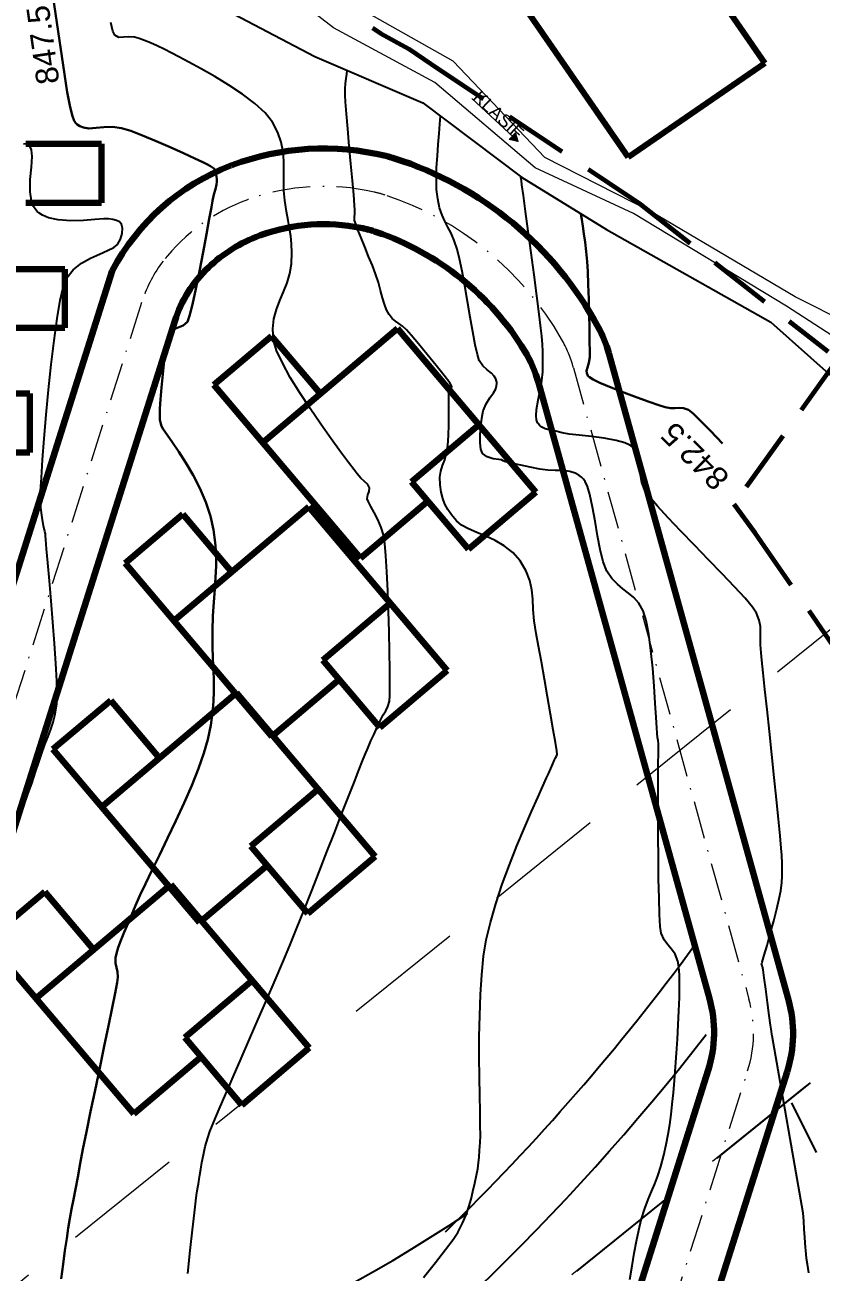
# Model space of a CAD drawing. Header units: metres. Extents: x -84 to 383, y -1857 to -1252.
# Drawn here: x 139.6 to 202.7, y -1555.4 to -1456.6 of the extents above; entities that cross this region are included whole.
import ezdxf

# ---------------------------------------------------------------- set-up
doc = ezdxf.new("R2010")
doc.units = ezdxf.units.M
doc.header["$MEASUREMENT"] = 0
for name, pattern in [('13', [5, 3, -1, 0, -1]), ('DASHED', [0.75, 0.5, -0.25]), ('HIDDEN2', [4.7625, 3.175, -1.5875])]:
    doc.linetypes.add(name, pattern=pattern)
for name, color, linetype in [('2', 5, 'Continuous'), ('aleiki', 3, 'Continuous'), ('CONT-MNR', 34, 'Continuous'), ('ObhvatNEW', 1, 'Continuous'), ('OGR', 41, 'Continuous')]:
    doc.layers.add(name, color=color, linetype=linetype)
for name, color, linetype, lineweight in [('new shit', 6, 'Continuous', 100), ('OS', 1, '13', 20), ('REGO', 1, 'Continuous', 25), ('znaci_voda', 3, 'Continuous', 9)]:
    doc.layers.add(name, color=color, linetype=linetype, lineweight=lineweight)
doc.styles.get("Standard").update_dxf_attribs({"font": 'arial.ttf'})

msp = doc.modelspace()

# ---------------------------------------------------------------- linework, layer by layer
at = {"layer": '2', "linetype": 'HIDDEN2', "lineweight": 20, "ltscale": 3}
for p, q in [((228.931, -1483.991), (51.866, -1626.622)), ((246.031, -1504.87), (68.966, -1647.501))]:
    msp.add_line(p, q, dxfattribs=at)
at = {"layer": '2', "linetype": 'HIDDEN2', "ltscale": 3}
msp.add_line((246.378, -1504.585), (69.313, -1647.217), dxfattribs=at)
at = {"layer": 'aleiki'}
for centre, radius, start, end in [((45.356, -1421.392), 182.776, 314.27358, 323.72386), ((45.356, -1421.392), 187.776, 288.83436, 322.15048), ((105.285, -1447.095), 124.785, 278.07717, 303.80915)]:
    msp.add_arc(centre, radius, start, end, dxfattribs=at)
at = {"layer": 'CONT-MNR', "lineweight": 30}
for p, q in [((141.767, -1453.69), (142.966, -1461.89)), ((142.966, -1461.89), (143.202, -1463.074)), ((143.202, -1463.074), (143.39, -1463.783)), ((143.39, -1463.783), (143.532, -1464.153)), ((143.532, -1464.153), (143.626, -1464.315)), ((143.626, -1464.315), (143.674, -1464.368)), ((143.674, -1464.368), (143.77, -1464.449)), ((143.77, -1464.449), (143.965, -1464.58)), ((143.965, -1464.58), (144.267, -1464.704)), ((144.267, -1464.704), (144.691, -1464.764)), ((144.691, -1464.764), (145.26, -1464.73)), ((145.26, -1464.73), (145.878, -1464.658)), ((145.878, -1464.658), (146.553, -1464.631)), ((146.553, -1464.631), (147.291, -1464.735)), ((147.291, -1464.735), (148.013, -1464.966)), ((148.013, -1464.966), (148.956, -1465.328)), ((148.956, -1465.328), (150.028, -1465.774)), ((150.028, -1465.774), (151.135, -1466.258)), ((151.135, -1466.258), (152.184, -1466.73)), ((152.184, -1466.73), (153.083, -1467.145)), ((153.083, -1467.145), (153.737, -1467.454)), ((153.737, -1467.454), (154.054, -1467.611)), ((154.054, -1467.611), (154.34, -1467.765)), ((154.34, -1467.765), (154.566, -1467.907)), ((154.566, -1467.907), (154.72, -1468.068)), ((154.72, -1468.068), (154.786, -1468.242)), ((154.786, -1468.242), (154.794, -1468.41)), ((154.794, -1468.41), (154.801, -1468.586)), ((154.805, -1469.222), (154.719, -1469.574)), ((154.801, -1468.586), (154.835, -1468.795)), ((154.844, -1469.003), (154.805, -1469.222)), ((154.835, -1468.795), (154.844, -1469.003)), ((154.609, -1470.019), (154.493, -1470.512)), ((154.719, -1469.574), (154.609, -1470.019)), ((154.4, -1470.998), (154.23, -1471.924)), ((154.493, -1470.512), (154.4, -1470.998)), ((154.23, -1471.924), (154.003, -1473.163)), ((183.753, -1471.996), (183.687, -1471.541)), ((183.835, -1472.522), (183.753, -1471.996)), ((154.003, -1473.163), (153.739, -1474.589)), ((183.926, -1473.118), (183.835, -1472.522)), ((184.019, -1473.784), (183.926, -1473.118)), ((184.107, -1474.522), (184.019, -1473.784)), ((153.739, -1474.589), (153.455, -1476.075)), ((184.182, -1475.33), (184.107, -1474.522)), ((184.23, -1476.114), (184.182, -1475.33)), ((153.455, -1476.075), (153.172, -1477.495)), ((184.273, -1477.133), (184.23, -1476.114)), ((184.311, -1478.293), (184.273, -1477.133)), ((153.172, -1477.495), (152.907, -1478.722)), ((184.343, -1479.5), (184.311, -1478.293)), ((152.907, -1478.722), (152.681, -1479.629)), ((152.513, -1480.091), (152.169, -1480.404)), ((152.681, -1479.629), (152.513, -1480.091)), ((184.367, -1480.658), (184.343, -1479.5)), ((151.06, -1481.04), (150.922, -1481.463)), ((151.386, -1480.724), (151.06, -1481.04)), ((151.774, -1480.563), (151.386, -1480.724)), ((152.169, -1480.404), (151.774, -1480.563)), ((184.383, -1481.674), (184.367, -1480.658)), ((150.786, -1482.212), (150.659, -1483.177)), ((150.922, -1481.463), (150.786, -1482.212)), ((184.389, -1482.451), (184.383, -1481.674)), ((150.659, -1483.177), (150.543, -1484.247)), ((184.313, -1483.342), (184.385, -1482.896)), ((184.385, -1482.896), (184.389, -1482.451)), ((150.543, -1484.247), (150.446, -1485.31)), ((184.143, -1483.981), (184.199, -1483.713)), ((184.155, -1484.177), (184.143, -1483.981)), ((184.2, -1484.309), (184.155, -1484.177)), ((184.199, -1483.713), (184.313, -1483.342)), ((184.236, -1484.376), (184.2, -1484.309)), ((184.265, -1484.413), (184.236, -1484.376)), ((184.374, -1484.5), (184.265, -1484.413)), ((184.65, -1484.663), (184.374, -1484.5)), ((185.195, -1484.928), (184.65, -1484.663)), ((186.081, -1485.31), (185.195, -1484.928)), ((150.37, -1486.255), (150.322, -1486.972)), ((150.446, -1485.31), (150.37, -1486.255)), ((187.098, -1485.715), (186.081, -1485.31)), ((188.14, -1486.109), (187.098, -1485.715)), ((189.101, -1486.456), (188.14, -1486.109)), ((150.322, -1486.972), (150.306, -1487.349)), ((189.875, -1486.721), (189.101, -1486.456)), ((190.357, -1486.869), (189.875, -1486.721)), ((190.79, -1486.938), (190.357, -1486.869)), ((191.155, -1486.937), (190.79, -1486.938)), ((191.49, -1486.923), (191.155, -1486.937)), ((191.833, -1486.955), (191.49, -1486.923)), ((192.222, -1487.09), (191.833, -1486.955)), ((192.575, -1487.365), (192.222, -1487.09)), ((150.306, -1487.349), (150.311, -1487.64)), ((150.311, -1487.64), (150.327, -1487.87)), ((150.327, -1487.87), (150.369, -1488.094)), ((150.369, -1488.094), (150.45, -1488.371)), ((193.173, -1487.942), (192.575, -1487.365)), ((193.968, -1488.756), (193.173, -1487.942)), ((150.45, -1488.371), (150.59, -1488.617)), ((150.59, -1488.617), (150.893, -1489.054)), ((150.893, -1489.054), (151.319, -1489.66)), ((194.91, -1489.742), (193.968, -1488.756)), ((151.319, -1489.66), (151.83, -1490.411)), ((151.83, -1490.411), (152.388, -1491.283)), ((152.388, -1491.283), (152.954, -1492.253)), ((152.954, -1492.253), (153.492, -1493.298)), ((153.492, -1493.298), (153.961, -1494.394)), ((153.961, -1494.394), (154.324, -1495.519)), ((154.324, -1495.519), (154.567, -1496.598)), ((154.567, -1496.598), (154.711, -1497.594)), ((154.711, -1497.594), (154.775, -1498.536)), ((154.775, -1498.536), (154.777, -1499.451)), ((154.777, -1499.451), (154.735, -1500.367)), ((154.735, -1500.367), (154.667, -1501.314)), ((154.667, -1501.314), (154.592, -1502.319)), ((154.592, -1502.319), (154.527, -1503.411)), ((154.527, -1503.411), (154.49, -1504.617)), ((154.49, -1504.617), (154.493, -1505.798)), ((154.493, -1505.798), (154.521, -1506.822)), ((154.521, -1506.822), (154.56, -1507.731)), ((154.56, -1507.731), (154.593, -1508.571)), ((154.593, -1508.571), (154.604, -1509.383)), ((154.604, -1509.383), (154.578, -1510.21)), ((154.578, -1510.21), (154.499, -1511.097)), ((154.499, -1511.097), (154.35, -1512.085)), ((154.35, -1512.085), (154.116, -1513.219)), ((154.116, -1513.219), (153.811, -1514.303)), ((153.811, -1514.303), (153.377, -1515.532)), ((153.377, -1515.532), (152.844, -1516.864)), ((152.844, -1516.864), (152.24, -1518.256)), ((152.24, -1518.256), (151.594, -1519.667)), ((151.594, -1519.667), (150.935, -1521.056)), ((150.935, -1521.056), (150.292, -1522.381)), ((150.292, -1522.381), (149.694, -1523.599)), ((149.694, -1523.599), (149.17, -1524.67)), ((149.17, -1524.67), (148.75, -1525.551)), ((148.75, -1525.551), (148.461, -1526.201)), ((148.461, -1526.201), (148.126, -1527.008)), ((147.802, -1527.78), (147.501, -1528.502)), ((148.126, -1527.008), (147.802, -1527.78)), ((147.501, -1528.502), (147.237, -1529.155)), ((147.022, -1529.724), (146.87, -1530.191)), ((147.237, -1529.155), (147.022, -1529.724)), ((146.87, -1530.191), (146.794, -1530.54)), ((146.794, -1530.54), (146.794, -1530.965)), ((146.794, -1530.965), (146.87, -1531.304)), ((146.87, -1531.304), (146.957, -1531.646)), ((146.957, -1531.646), (146.988, -1532.08)), ((146.928, -1532.497), (146.773, -1533.328)), ((146.988, -1532.08), (146.928, -1532.497)), ((146.773, -1533.328), (146.54, -1534.495)), ((146.54, -1534.495), (146.248, -1535.924)), ((146.248, -1535.924), (145.913, -1537.538)), ((145.913, -1537.538), (145.554, -1539.26)), ((145.554, -1539.26), (145.189, -1541.015)), ((145.189, -1541.015), (144.834, -1542.728)), ((144.834, -1542.728), (144.507, -1544.32)), ((144.507, -1544.32), (144.227, -1545.718)), ((144.227, -1545.718), (144.01, -1546.844)), ((144.01, -1546.844), (143.806, -1547.932)), ((143.806, -1547.932), (143.627, -1548.868)), ((143.627, -1548.868), (143.469, -1549.695)), ((143.326, -1550.457), (143.193, -1551.199)), ((143.469, -1549.695), (143.326, -1550.457)), ((143.193, -1551.199), (143.065, -1551.964)), ((143.065, -1551.964), (142.936, -1552.795)), ((142.936, -1552.795), (142.801, -1553.737)), ((142.801, -1553.737), (142.654, -1554.834)), ((142.654, -1554.834), (142.485, -1555.981))]:
    msp.add_line(p, q, dxfattribs=at)
at = {"layer": 'CONT-MNR'}
for p, q in [((146.598, -1457.052), (146.445, -1456.368)), ((146.74, -1457.383), (146.598, -1457.052)), ((147.062, -1457.546), (146.74, -1457.383)), ((147.428, -1457.543), (147.062, -1457.546)), ((147.845, -1457.5), (147.428, -1457.543)), ((148.32, -1457.544), (147.845, -1457.5)), ((148.687, -1457.65), (148.32, -1457.544)), ((149.11, -1457.795), (148.687, -1457.65)), ((149.585, -1457.982), (149.11, -1457.795)), ((150.106, -1458.21), (149.585, -1457.982)), ((150.671, -1458.483), (150.106, -1458.21)), ((151.275, -1458.801), (150.671, -1458.483)), ((151.831, -1459.097), (151.275, -1458.801)), ((152.627, -1459.517), (151.831, -1459.097)), ((153.593, -1460.042), (152.627, -1459.517)), ((154.665, -1460.652), (153.593, -1460.042)), ((165.086, -1460.799), (165.127, -1460.458)), ((165.127, -1460.458), (165.156, -1460.169)), ((155.775, -1461.326), (154.665, -1460.652)), ((156.856, -1462.046), (155.775, -1461.326)), ((165.014, -1461.641), (165.045, -1461.194)), ((165.045, -1461.194), (165.086, -1460.799)), ((157.841, -1462.791), (156.856, -1462.046)), ((165.002, -1462.139), (165.014, -1461.641)), ((165.029, -1462.67), (165.002, -1462.139)), ((158.663, -1463.542), (157.841, -1462.791)), ((165.101, -1463.598), (165.029, -1462.67)), ((159.256, -1464.279), (158.663, -1463.542)), ((159.678, -1465.078), (159.256, -1464.279)), ((165.204, -1464.804), (165.101, -1463.598)), ((172.457, -1465.181), (172.519, -1464.424)), ((172.519, -1464.424), (172.555, -1463.798)), ((159.944, -1465.854), (159.678, -1465.078)), ((165.326, -1466.171), (165.204, -1464.804)), ((172.382, -1466.032), (172.457, -1465.181)), ((139.705, -1465.983), (139.516, -1466.008)), ((139.79, -1466), (139.705, -1465.983)), ((139.877, -1466.04), (139.79, -1466)), ((140.014, -1466.164), (139.877, -1466.04)), ((140.139, -1466.452), (140.014, -1466.164)), ((140.188, -1466.993), (140.139, -1466.452)), ((160.088, -1466.615), (159.944, -1465.854)), ((165.455, -1467.578), (165.326, -1466.171)), ((172.311, -1466.94), (172.382, -1466.032)), ((140.136, -1467.848), (140.188, -1466.993)), ((160.146, -1467.369), (160.088, -1466.615)), ((160.153, -1468.126), (160.146, -1467.369)), ((172.256, -1467.864), (172.311, -1466.94)), ((140.051, -1468.811), (140.136, -1467.848)), ((160.146, -1468.893), (160.153, -1468.126)), ((165.578, -1468.908), (165.455, -1467.578)), ((172.232, -1468.769), (172.256, -1467.864)), ((140.034, -1469.783), (140.051, -1468.811)), ((160.158, -1469.679), (160.146, -1468.893)), ((165.682, -1470.04), (165.578, -1468.908)), ((172.254, -1469.614), (172.232, -1468.769)), ((178.925, -1468.64), (178.919, -1468.591)), ((178.932, -1468.695), (178.925, -1468.64)), ((178.95, -1468.784), (178.932, -1468.695)), ((178.974, -1468.907), (178.95, -1468.784)), ((179.019, -1469.234), (178.974, -1468.907)), ((179.136, -1470.095), (179.019, -1469.234)), ((140.138, -1470.499), (140.034, -1469.783)), ((160.226, -1470.492), (160.158, -1469.679)), ((165.755, -1470.855), (165.682, -1470.04)), ((172.337, -1470.363), (172.254, -1469.614)), ((172.494, -1471.065), (172.337, -1470.363)), ((179.309, -1471.366), (179.136, -1470.095)), ((140.317, -1470.967), (140.138, -1470.499)), ((140.497, -1471.234), (140.317, -1470.967)), ((140.608, -1471.352), (140.497, -1471.234)), ((140.732, -1471.459), (140.608, -1471.352)), ((160.352, -1471.35), (160.226, -1470.492)), ((160.478, -1472.067), (160.352, -1471.35)), ((165.784, -1471.236), (165.755, -1470.855)), ((165.768, -1471.537), (165.784, -1471.236)), ((172.689, -1471.636), (172.494, -1471.065)), ((179.518, -1472.921), (179.309, -1471.366)), ((141.012, -1471.643), (140.732, -1471.459)), ((141.501, -1471.85), (141.012, -1471.643)), ((142.248, -1472.017), (141.501, -1471.85)), ((143.262, -1472.089), (142.248, -1472.017)), ((144.271, -1472.061), (143.262, -1472.089)), ((145.174, -1471.988), (144.271, -1472.061)), ((145.872, -1471.925), (145.174, -1471.988)), ((146.262, -1471.926), (145.872, -1471.925)), ((146.599, -1471.998), (146.262, -1471.926)), ((146.889, -1472.063), (146.599, -1471.998)), ((147.123, -1472.169), (146.889, -1472.063)), ((147.292, -1472.364), (147.123, -1472.169)), ((147.369, -1472.681), (147.292, -1472.364)), ((160.593, -1472.697), (160.478, -1472.067)), ((165.739, -1471.776), (165.768, -1471.537)), ((165.757, -1472.069), (165.739, -1471.776)), ((165.841, -1472.343), (165.757, -1472.069)), ((166.021, -1472.82), (165.841, -1472.343)), ((172.913, -1472.128), (172.689, -1471.636)), ((173.155, -1472.593), (172.913, -1472.128)), ((147.196, -1473.536), (147.335, -1473.088)), ((147.335, -1473.088), (147.369, -1472.681)), ((160.687, -1473.298), (160.593, -1472.697)), ((160.751, -1473.927), (160.687, -1473.298)), ((166.271, -1473.444), (166.021, -1472.82)), ((173.405, -1473.083), (173.155, -1472.593)), ((173.653, -1473.65), (173.405, -1473.083)), ((179.748, -1474.637), (179.518, -1472.921)), ((146.174, -1474.453), (146.67, -1474.21)), ((146.67, -1474.21), (146.959, -1473.975)), ((146.959, -1473.975), (147.196, -1473.536)), ((160.772, -1474.639), (160.751, -1473.927)), ((166.563, -1474.161), (166.271, -1473.444)), ((166.868, -1474.914), (166.563, -1474.161)), ((173.889, -1474.346), (173.653, -1473.65)), ((174.074, -1475.099), (173.889, -1474.346)), ((144.113, -1475.462), (144.828, -1475.056)), ((144.828, -1475.056), (145.537, -1474.727)), ((145.537, -1474.727), (146.174, -1474.453)), ((160.742, -1475.492), (160.772, -1474.639)), ((167.159, -1475.649), (166.868, -1474.914)), ((174.275, -1476.093), (174.074, -1475.099)), ((179.98, -1476.388), (179.748, -1474.637)), ((142.935, -1476.605), (143.459, -1475.971)), ((143.459, -1475.971), (144.113, -1475.462)), ((160.405, -1477.013), (160.625, -1476.28)), ((160.625, -1476.28), (160.742, -1475.492)), ((167.408, -1476.309), (167.159, -1475.649)), ((167.635, -1476.99), (167.408, -1476.309)), ((174.486, -1477.249), (174.275, -1476.093)), ((180.198, -1478.049), (179.98, -1476.388)), ((142.426, -1478.383), (142.68, -1477.27)), ((142.68, -1477.27), (142.935, -1476.605)), ((160.125, -1477.714), (160.405, -1477.013)), ((167.817, -1477.619), (167.635, -1476.99)), ((174.7, -1478.489), (174.486, -1477.249)), ((159.828, -1478.406), (160.125, -1477.714)), ((167.974, -1478.191), (167.817, -1477.619)), ((168.124, -1478.701), (167.974, -1478.191)), ((180.383, -1479.497), (180.198, -1478.049)), ((142.177, -1479.852), (142.426, -1478.383)), ((159.356, -1479.861), (159.558, -1479.114)), ((159.558, -1479.114), (159.828, -1478.406)), ((168.288, -1479.143), (168.124, -1478.701)), ((168.483, -1479.512), (168.288, -1479.143)), ((174.913, -1479.733), (174.7, -1478.489)), ((141.938, -1481.587), (142.177, -1479.852)), ((159.267, -1480.67), (159.356, -1479.861)), ((168.74, -1479.836), (168.483, -1479.512)), ((168.995, -1480.059), (168.74, -1479.836)), ((169.26, -1480.242), (168.995, -1480.059)), ((169.545, -1480.448), (169.26, -1480.242)), ((175.118, -1480.903), (174.913, -1479.733)), ((180.519, -1480.607), (180.383, -1479.497)), ((159.332, -1481.565), (159.267, -1480.67)), ((169.863, -1480.739), (169.545, -1480.448)), ((170.238, -1481.164), (169.863, -1480.739)), ((170.82, -1481.852), (170.238, -1481.164)), ((175.31, -1481.918), (175.118, -1480.903)), ((180.587, -1481.253), (180.519, -1480.607)), ((180.637, -1481.903), (180.587, -1481.253)), ((141.712, -1483.496), (141.938, -1481.587)), ((159.572, -1482.368), (159.332, -1481.565)), ((171.511, -1482.689), (170.82, -1481.852)), ((175.483, -1482.701), (175.31, -1481.918)), ((180.669, -1482.42), (180.637, -1481.903)), ((160.03, -1483.367), (159.572, -1482.368)), ((172.218, -1483.56), (171.511, -1482.689)), ((175.631, -1483.171), (175.483, -1482.701)), ((175.92, -1483.601), (175.631, -1483.171)), ((180.684, -1482.894), (180.669, -1482.42)), ((180.682, -1483.412), (180.684, -1482.894)), ((141.504, -1485.488), (141.712, -1483.496)), ((160.658, -1484.506), (160.03, -1483.367)), ((172.843, -1484.35), (172.218, -1483.56)), ((176.263, -1483.911), (175.92, -1483.601)), ((176.6, -1484.177), (176.263, -1483.911)), ((176.825, -1484.411), (176.6, -1484.177)), ((180.59, -1484.75), (180.663, -1484.063)), ((180.663, -1484.063), (180.682, -1483.412)), ((161.406, -1485.731), (160.658, -1484.506)), ((173.293, -1484.945), (172.843, -1484.35)), ((173.471, -1485.229), (173.293, -1484.945)), ((173.433, -1485.401), (173.471, -1485.229)), ((176.946, -1484.625), (176.825, -1484.411)), ((176.934, -1485.424), (177.009, -1485.171)), ((176.998, -1484.795), (176.946, -1484.625)), ((177.014, -1484.891), (176.998, -1484.795)), ((177.009, -1485.171), (177.021, -1484.988)), ((177.021, -1484.988), (177.014, -1484.891)), ((180.45, -1485.519), (180.59, -1484.75)), ((141.317, -1487.472), (141.504, -1485.488)), ((162.227, -1486.988), (161.406, -1485.731)), ((173.218, -1486.032), (173.233, -1485.738)), ((173.221, -1486.614), (173.218, -1486.032)), ((173.233, -1485.738), (173.325, -1485.547)), ((173.325, -1485.547), (173.433, -1485.401)), ((176.17, -1486.593), (176.463, -1486.139)), ((176.463, -1486.139), (176.755, -1485.74)), ((176.755, -1485.74), (176.934, -1485.424)), ((180.296, -1486.306), (180.45, -1485.519)), ((163.072, -1488.222), (162.227, -1486.988)), ((173.228, -1487.388), (173.221, -1486.614)), ((175.842, -1487.742), (175.956, -1487.156)), ((175.956, -1487.156), (176.17, -1486.593)), ((180.143, -1487.551), (180.177, -1487.042)), ((180.177, -1487.042), (180.296, -1486.306)), ((141.156, -1489.357), (141.317, -1487.472)), ((163.891, -1489.38), (163.072, -1488.222)), ((173.206, -1489.129), (173.227, -1488.258)), ((173.227, -1488.258), (173.228, -1487.388)), ((175.756, -1488.401), (175.842, -1487.742)), ((180.17, -1487.863), (180.143, -1487.551)), ((180.219, -1488.029), (180.17, -1487.863)), ((180.254, -1488.099), (180.219, -1488.029)), ((180.302, -1488.173), (180.254, -1488.099)), ((180.407, -1488.3), (180.302, -1488.173)), ((173.151, -1489.906), (173.206, -1489.129)), ((175.705, -1489.695), (175.706, -1489.072)), ((175.706, -1489.072), (175.756, -1488.401)), ((180.583, -1488.447), (180.407, -1488.3)), ((180.855, -1488.58), (180.583, -1488.447)), ((181.251, -1488.684), (180.855, -1488.58)), ((181.706, -1488.771), (181.251, -1488.684)), ((182.217, -1488.898), (181.706, -1488.771)), ((182.762, -1489.003), (182.217, -1488.898)), ((183.562, -1489.096), (182.762, -1489.003)), ((184.517, -1489.198), (183.562, -1489.096)), ((185.527, -1489.329), (184.517, -1489.198)), ((141.024, -1491.051), (141.156, -1489.357)), ((164.637, -1490.407), (163.891, -1489.38)), ((173.043, -1490.528), (173.151, -1489.906)), ((175.762, -1490.207), (175.705, -1489.695)), ((175.889, -1490.547), (175.762, -1490.207)), ((186.489, -1489.509), (185.527, -1489.329)), ((187.158, -1489.702), (186.489, -1489.509)), ((187.568, -1489.882), (187.158, -1489.702)), ((187.784, -1490.022), (187.568, -1489.882)), ((187.873, -1490.098), (187.784, -1490.022)), ((187.963, -1490.19), (187.873, -1490.098)), ((188.111, -1490.379), (187.963, -1490.19)), ((140.926, -1492.464), (141.024, -1491.051)), ((165.26, -1491.248), (164.637, -1490.407)), ((172.731, -1491.489), (172.892, -1491.038)), ((172.892, -1491.038), (173.043, -1490.528)), ((176.253, -1490.819), (175.889, -1490.547)), ((176.739, -1490.963), (176.253, -1490.819)), ((177.18, -1491.027), (176.739, -1490.963)), ((177.406, -1491.056), (177.18, -1491.027)), ((177.522, -1491.119), (177.406, -1491.056)), ((177.639, -1491.179), (177.522, -1491.119)), ((177.844, -1491.228), (177.639, -1491.179)), ((188.264, -1490.674), (188.111, -1490.379)), ((188.369, -1491.089), (188.264, -1490.674)), ((188.405, -1491.639), (188.369, -1491.089)), ((165.713, -1491.85), (165.26, -1491.248)), ((165.946, -1492.157), (165.713, -1491.85)), ((166.252, -1492.501), (165.946, -1492.157)), ((172.52, -1492.424), (172.596, -1491.933)), ((172.596, -1491.933), (172.731, -1491.489)), ((178.304, -1491.328), (177.844, -1491.228)), ((178.941, -1491.464), (178.304, -1491.328)), ((179.679, -1491.621), (178.941, -1491.464)), ((180.44, -1491.783), (179.679, -1491.621)), ((181.057, -1491.866), (180.44, -1491.783)), ((181.66, -1491.887), (181.057, -1491.866)), ((182.244, -1491.903), (181.66, -1491.887)), ((182.803, -1491.973), (182.244, -1491.903)), ((183.229, -1492.105), (182.803, -1491.973)), ((183.534, -1492.269), (183.229, -1492.105)), ((188.423, -1492.223), (188.405, -1491.639)), ((140.866, -1493.505), (140.926, -1492.464)), ((166.551, -1492.775), (166.252, -1492.501)), ((166.793, -1493.014), (166.551, -1492.775)), ((166.931, -1493.257), (166.793, -1493.014)), ((172.537, -1493.016), (172.52, -1492.424)), ((172.623, -1493.616), (172.537, -1493.016)), ((183.73, -1492.415), (183.534, -1492.269)), ((183.825, -1492.501), (183.73, -1492.415)), ((183.894, -1492.576), (183.825, -1492.501)), ((184.024, -1492.768), (183.894, -1492.576)), ((184.199, -1493.149), (184.024, -1492.768)), ((184.401, -1493.805), (184.199, -1493.149)), ((188.51, -1492.84), (188.423, -1492.223)), ((188.76, -1493.489), (188.51, -1492.84)), ((140.847, -1494.082), (140.866, -1493.505)), ((140.893, -1494.858), (140.847, -1494.082)), ((166.759, -1494.132), (166.805, -1493.814)), ((166.849, -1494.385), (166.759, -1494.132)), ((166.805, -1493.814), (166.919, -1493.552)), ((166.919, -1493.552), (166.931, -1493.257)), ((172.742, -1494.121), (172.623, -1493.616)), ((172.907, -1494.565), (172.742, -1494.121)), ((184.618, -1494.801), (184.401, -1493.805)), ((189.116, -1493.987), (188.76, -1493.489)), ((189.75, -1494.723), (189.116, -1493.987)), ((140.992, -1495.62), (140.893, -1494.858)), ((167.049, -1494.756), (166.849, -1494.385)), ((167.314, -1495.229), (167.049, -1494.756)), ((173.132, -1494.983), (172.907, -1494.565)), ((173.432, -1495.409), (173.132, -1494.983)), ((184.813, -1495.914), (184.618, -1494.801)), ((190.598, -1495.641), (189.75, -1494.723)), ((141.108, -1496.275), (140.992, -1495.62)), ((167.603, -1495.784), (167.314, -1495.229)), ((167.871, -1496.403), (167.603, -1495.784)), ((173.82, -1495.88), (173.432, -1495.409)), ((174.231, -1496.225), (173.82, -1495.88)), ((185.005, -1497.062), (184.813, -1495.914)), ((191.599, -1496.69), (190.598, -1495.641)), ((141.204, -1496.735), (141.108, -1496.275)), ((141.244, -1496.91), (141.204, -1496.735)), ((141.257, -1496.959), (141.244, -1496.91)), ((141.251, -1497.077), (141.254, -1497.012)), ((141.277, -1497.351), (141.251, -1497.077)), ((141.254, -1497.012), (141.257, -1496.959)), ((168.075, -1497.07), (167.871, -1496.403)), ((168.16, -1497.667), (168.075, -1497.07)), ((174.782, -1496.525), (174.231, -1496.225)), ((175.434, -1496.809), (174.782, -1496.525)), ((176.149, -1497.109), (175.434, -1496.809)), ((176.888, -1497.454), (176.149, -1497.109)), ((185.212, -1498.159), (185.005, -1497.062)), ((192.689, -1497.816), (191.599, -1496.69)), ((141.346, -1498.099), (141.277, -1497.351)), ((141.448, -1499.224), (141.346, -1498.099)), ((168.241, -1498.653), (168.16, -1497.667)), ((177.613, -1497.875), (176.888, -1497.454)), ((178.285, -1498.402), (177.613, -1497.875)), ((193.806, -1498.965), (192.689, -1497.816)), ((168.316, -1499.937), (168.241, -1498.653)), ((178.866, -1499.066), (178.285, -1498.402)), ((179.349, -1499.873), (178.866, -1499.066)), ((185.455, -1499.122), (185.212, -1498.159)), ((185.752, -1499.867), (185.455, -1499.122)), ((194.888, -1500.086), (193.806, -1498.965)), ((141.572, -1500.633), (141.448, -1499.224)), ((168.384, -1501.431), (168.316, -1499.937)), ((179.641, -1500.624), (179.349, -1499.873)), ((186.149, -1500.467), (185.752, -1499.867)), ((195.872, -1501.123), (194.888, -1500.086)), ((141.706, -1502.229), (141.572, -1500.633)), ((179.796, -1501.355), (179.641, -1500.624)), ((186.578, -1500.916), (186.149, -1500.467)), ((187.021, -1501.275), (186.578, -1500.916)), ((168.443, -1503.043), (168.384, -1501.431)), ((179.869, -1502.104), (179.796, -1501.355)), ((187.463, -1501.606), (187.021, -1501.275)), ((187.89, -1501.968), (187.463, -1501.606)), ((188.285, -1502.424), (187.89, -1501.968)), ((196.695, -1502.025), (195.872, -1501.123)), ((197.295, -1502.738), (196.695, -1502.025)), ((141.842, -1503.917), (141.706, -1502.229)), ((168.491, -1504.684), (168.443, -1503.043)), ((179.916, -1502.908), (179.869, -1502.104)), ((179.991, -1503.803), (179.916, -1502.908)), ((188.634, -1503.032), (188.285, -1502.424)), ((188.866, -1503.781), (188.634, -1503.032)), ((197.609, -1503.208), (197.295, -1502.738)), ((141.966, -1505.602), (141.842, -1503.917)), ((180.149, -1504.828), (179.991, -1503.803)), ((189.066, -1504.858), (188.866, -1503.781)), ((197.816, -1503.765), (197.609, -1503.208)), ((197.912, -1504.251), (197.816, -1503.765)), ((168.527, -1506.264), (168.491, -1504.684)), ((180.34, -1505.83), (180.149, -1504.828)), ((189.237, -1506.159), (189.066, -1504.858)), ((197.936, -1504.709), (197.912, -1504.251)), ((197.927, -1505.182), (197.936, -1504.709)), ((142.07, -1507.188), (141.966, -1505.602)), ((180.565, -1507.06), (180.34, -1505.83)), ((197.923, -1505.713), (197.927, -1505.182)), ((197.963, -1506.345), (197.923, -1505.713)), ((168.549, -1507.692), (168.527, -1506.264)), ((189.378, -1507.576), (189.237, -1506.159)), ((198.026, -1506.929), (197.963, -1506.345)), ((198.134, -1507.93), (198.026, -1506.929)), ((142.141, -1508.58), (142.07, -1507.188)), ((168.556, -1508.879), (168.549, -1507.692)), ((180.808, -1508.428), (180.565, -1507.06)), ((189.494, -1509.005), (189.378, -1507.576)), ((198.277, -1509.262), (198.134, -1507.93)), ((142.169, -1509.682), (142.141, -1508.58)), ((168.545, -1509.735), (168.556, -1508.879)), ((181.055, -1509.843), (180.808, -1508.428)), ((189.585, -1510.339), (189.494, -1509.005)), ((142.144, -1510.399), (142.169, -1509.682)), ((168.516, -1510.169), (168.545, -1509.735)), ((181.289, -1511.211), (181.055, -1509.843)), ((198.445, -1510.843), (198.277, -1509.262)), ((142.023, -1511.2), (142.144, -1510.399)), ((168.026, -1511.264), (168.222, -1510.94)), ((168.222, -1510.94), (168.387, -1510.61)), ((168.387, -1510.61), (168.516, -1510.169)), ((189.653, -1511.474), (189.585, -1510.339)), ((198.631, -1512.589), (198.445, -1510.843)), ((141.679, -1512.412), (141.867, -1511.846)), ((141.867, -1511.846), (142.023, -1511.2)), ((167.642, -1512.041), (167.805, -1511.687)), ((167.805, -1511.687), (168.026, -1511.264)), ((181.497, -1512.443), (181.289, -1511.211)), ((189.7, -1512.302), (189.653, -1511.474)), ((141.213, -1513.606), (141.46, -1512.973)), ((141.46, -1512.973), (141.679, -1512.412)), ((167.053, -1513.337), (167.267, -1512.86)), ((167.267, -1512.86), (167.463, -1512.43)), ((167.463, -1512.43), (167.642, -1512.041)), ((181.663, -1513.448), (181.497, -1512.443)), ((189.728, -1512.719), (189.7, -1512.302)), ((189.768, -1513.052), (189.728, -1512.719)), ((198.823, -1514.416), (198.631, -1512.589)), ((140.939, -1514.386), (141.213, -1513.606)), ((166.57, -1514.455), (166.821, -1513.867)), ((166.821, -1513.867), (167.053, -1513.337)), ((181.771, -1514.132), (181.663, -1513.448)), ((189.802, -1513.312), (189.768, -1513.052)), ((189.83, -1513.572), (189.802, -1513.312)), ((189.849, -1513.907), (189.83, -1513.572)), ((189.852, -1514.259), (189.849, -1513.907)), ((140.727, -1515.028), (140.939, -1514.386)), ((166.089, -1515.66), (166.382, -1514.918)), ((166.382, -1514.918), (166.57, -1514.455)), ((181.466, -1515.139), (181.604, -1514.841)), ((181.604, -1514.841), (181.68, -1514.677)), ((181.68, -1514.677), (181.757, -1514.543)), ((181.757, -1514.543), (181.807, -1514.406)), ((181.807, -1514.406), (181.771, -1514.132)), ((189.811, -1515.288), (189.821, -1514.888)), ((189.821, -1514.888), (189.839, -1514.566)), ((189.839, -1514.566), (189.852, -1514.259)), ((199.014, -1516.24), (198.823, -1514.416)), ((140.188, -1516.621), (140.476, -1515.776)), ((140.476, -1515.776), (140.727, -1515.028)), ((165.706, -1516.64), (166.089, -1515.66)), ((180.968, -1516.273), (181.114, -1515.946)), ((181.114, -1515.946), (181.294, -1515.523)), ((181.294, -1515.523), (181.466, -1515.139)), ((189.807, -1516.585), (189.81, -1515.712)), ((189.81, -1515.712), (189.811, -1515.288)), ((139.867, -1517.553), (140.188, -1516.621)), ((165.248, -1517.818), (165.706, -1516.64)), ((180.268, -1517.811), (180.677, -1516.909)), ((180.677, -1516.909), (180.968, -1516.273)), ((189.806, -1517.809), (189.807, -1516.585)), ((199.193, -1517.977), (199.014, -1516.24)), ((139.514, -1518.564), (139.867, -1517.553)), ((164.728, -1519.155), (165.248, -1517.818)), ((179.771, -1518.932), (180.268, -1517.811)), ((189.807, -1519.288), (189.806, -1517.809)), ((199.351, -1519.543), (199.193, -1517.977)), ((164.162, -1520.609), (164.728, -1519.155)), ((179.213, -1520.227), (179.771, -1518.932)), ((189.813, -1520.923), (189.807, -1519.288)), ((199.478, -1520.856), (199.351, -1519.543)), ((163.564, -1522.141), (164.162, -1520.609)), ((178.623, -1521.651), (179.213, -1520.227)), ((199.567, -1521.83), (199.478, -1520.856)), ((178.03, -1523.158), (178.623, -1521.651)), ((189.826, -1522.619), (189.813, -1520.923)), ((199.606, -1522.383), (199.567, -1521.83)), ((162.949, -1523.711), (163.564, -1522.141)), ((189.848, -1524.277), (189.826, -1522.619)), ((199.633, -1523.041), (199.606, -1522.383)), ((162.332, -1525.277), (162.949, -1523.711)), ((177.462, -1524.702), (178.03, -1523.158)), ((199.649, -1523.566), (199.633, -1523.041)), ((199.645, -1524.046), (199.649, -1523.566)), ((176.946, -1526.239), (177.462, -1524.702)), ((189.88, -1525.799), (189.848, -1524.277)), ((199.528, -1525.216), (199.608, -1524.567)), ((199.608, -1524.567), (199.645, -1524.046)), ((161.727, -1526.801), (162.332, -1525.277)), ((189.924, -1527.09), (189.88, -1525.799)), ((199.216, -1526.652), (199.412, -1525.823)), ((199.412, -1525.823), (199.528, -1525.216)), ((161.15, -1528.242), (161.727, -1526.801)), ((176.513, -1527.722), (176.946, -1526.239)), ((198.969, -1527.61), (199.216, -1526.652)), ((176.189, -1529.106), (176.513, -1527.722)), ((189.982, -1528.051), (189.924, -1527.09)), ((198.7, -1528.605), (198.969, -1527.61)), ((160.614, -1529.56), (161.15, -1528.242)), ((190.056, -1528.586), (189.982, -1528.051)), ((190.284, -1529.119), (190.056, -1528.586)), ((198.44, -1529.543), (198.7, -1528.605)), ((160.066, -1530.876), (160.614, -1529.56)), ((175.982, -1530.411), (176.189, -1529.106)), ((190.574, -1529.512), (190.284, -1529.119)), ((190.881, -1529.858), (190.574, -1529.512)), ((198.218, -1530.332), (198.44, -1529.543)), ((175.831, -1531.876), (175.982, -1530.411)), ((191.165, -1530.251), (190.881, -1529.858)), ((191.381, -1530.785), (191.165, -1530.251)), ((198.064, -1530.879), (198.218, -1530.332)), ((159.454, -1532.316), (160.066, -1530.876)), ((191.456, -1531.248), (191.381, -1530.785)), ((191.496, -1531.909), (191.456, -1531.248)), ((198.007, -1531.09), (198.064, -1530.879)), ((198.048, -1531.161), (198.007, -1531.09)), ((198.093, -1531.232), (198.048, -1531.161)), ((198.129, -1531.483), (198.093, -1531.232)), ((198.217, -1532.123), (198.129, -1531.483)), ((158.799, -1533.839), (159.454, -1532.316)), ((175.729, -1533.454), (175.831, -1531.876)), ((191.492, -1533.687), (191.507, -1532.734)), ((191.507, -1532.734), (191.496, -1531.909)), ((198.338, -1533.025), (198.217, -1532.123)), ((175.667, -1535.1), (175.729, -1533.454)), ((191.455, -1534.733), (191.492, -1533.687)), ((198.478, -1534.064), (198.338, -1533.025)), ((158.118, -1535.405), (158.799, -1533.839)), ((191.401, -1535.839), (191.455, -1534.733)), ((198.618, -1535.111), (198.478, -1534.064)), ((157.433, -1536.976), (158.118, -1535.405)), ((175.639, -1536.768), (175.667, -1535.1)), ((198.72, -1535.871), (198.618, -1535.111)), ((191.335, -1536.97), (191.401, -1535.839)), ((198.785, -1536.353), (198.72, -1535.871)), ((198.82, -1536.617), (198.785, -1536.353)), ((198.835, -1536.729), (198.82, -1536.617)), ((156.761, -1538.513), (157.433, -1536.976)), ((175.635, -1538.411), (175.639, -1536.768)), ((191.259, -1538.09), (191.335, -1536.97)), ((201.316, -1550.774), (198.835, -1536.729)), ((156.123, -1539.975), (156.761, -1538.513)), ((175.649, -1539.983), (175.635, -1538.411)), ((191.18, -1539.165), (191.259, -1538.09)), ((191.095, -1540.266), (191.18, -1539.165)), ((155.537, -1541.324), (156.123, -1539.975)), ((175.673, -1541.438), (175.649, -1539.983)), ((191.015, -1541.247), (191.095, -1540.266)), ((155.024, -1542.521), (155.537, -1541.324)), ((175.698, -1542.731), (175.673, -1541.438)), ((190.933, -1542.135), (191.015, -1541.247)), ((154.602, -1543.525), (155.024, -1542.521)), ((190.843, -1542.959), (190.933, -1542.135)), ((154.29, -1544.298), (154.602, -1543.525)), ((175.718, -1543.813), (175.698, -1542.731)), ((190.738, -1543.747), (190.843, -1542.959)), ((154.109, -1544.8), (154.29, -1544.298)), ((175.724, -1544.641), (175.718, -1543.813)), ((190.458, -1545.324), (190.612, -1544.525)), ((190.612, -1544.525), (190.738, -1543.747)), ((153.765, -1546.156), (153.914, -1545.496)), ((153.914, -1545.496), (154.109, -1544.8)), ((175.66, -1545.809), (175.708, -1545.167)), ((175.708, -1545.167), (175.724, -1544.641)), ((190.27, -1546.169), (190.458, -1545.324)), ((153.651, -1546.763), (153.765, -1546.156)), ((175.579, -1546.797), (175.622, -1546.334)), ((175.622, -1546.334), (175.66, -1545.809)), ((190.031, -1547.07), (190.27, -1546.169)), ((153.5, -1547.747), (153.566, -1547.3)), ((153.566, -1547.3), (153.651, -1546.763)), ((175.427, -1547.772), (175.519, -1547.258)), ((175.519, -1547.258), (175.579, -1546.797)), ((189.79, -1547.808), (190.031, -1547.07)), ((153.326, -1548.721), (153.378, -1548.444)), ((153.378, -1548.444), (153.446, -1548.088)), ((153.446, -1548.088), (153.5, -1547.747)), ((175.134, -1549.064), (175.288, -1548.398)), ((175.288, -1548.398), (175.427, -1547.772)), ((189.292, -1549.054), (189.544, -1548.448)), ((189.544, -1548.448), (189.79, -1547.808)), ((153.176, -1549.803), (153.23, -1549.358)), ((153.23, -1549.358), (153.28, -1548.999)), ((153.28, -1548.999), (153.326, -1548.721)), ((174.984, -1549.683), (175.134, -1549.064)), ((189.031, -1549.691), (189.292, -1549.054)), ((153.063, -1550.755), (153.176, -1549.803)), ((174.597, -1550.903), (174.813, -1550.285)), ((174.813, -1550.285), (174.984, -1549.683)), ((188.476, -1551.316), (188.759, -1550.423)), ((188.759, -1550.423), (189.031, -1549.691)), ((152.906, -1552.104), (153.063, -1550.755)), ((174.309, -1551.568), (174.597, -1550.903)), ((188.269, -1552.126), (188.476, -1551.316)), ((201.352, -1551.398), (201.316, -1550.774)), ((201.391, -1552.063), (201.352, -1551.398)), ((152.721, -1553.741), (152.906, -1552.104)), ((173.566, -1552.856), (173.925, -1552.31)), ((173.925, -1552.31), (174.309, -1551.568)), ((188.09, -1553.006), (188.269, -1552.126)), ((201.428, -1552.671), (201.391, -1552.063)), ((172.961, -1553.666), (173.566, -1552.856)), ((187.923, -1553.953), (188.09, -1553.006)), ((201.459, -1553.12), (201.428, -1552.671)), ((201.486, -1553.476), (201.459, -1553.12)), ((201.508, -1553.753), (201.486, -1553.476)), ((152.524, -1555.556), (152.721, -1553.741)), ((172.158, -1554.688), (172.961, -1553.666)), ((187.749, -1554.963), (187.923, -1553.953)), ((201.535, -1554.029), (201.508, -1553.753)), ((201.575, -1554.384), (201.535, -1554.029)), ((201.645, -1554.821), (201.575, -1554.384)), ((171.205, -1555.868), (172.158, -1554.688)), ((187.554, -1556.031), (187.749, -1554.963)), ((201.766, -1555.502), (201.645, -1554.821))]:
    msp.add_line(p, q, dxfattribs=at)
at = {"layer": 'new shit'}
for p, q in [((186.806, -1442.957), (198.259, -1459.604)), ((187.431, -1467.054), (175.978, -1450.407)), ((198.259, -1459.604), (187.431, -1467.054)), ((139.705, -1465.983), (145.705, -1465.983)), ((145.705, -1465.983), (145.705, -1470.657)), ((139.709, -1470.657), (145.707, -1470.657)), ((112.748, -1582.574), (146.55, -1476.047)), ((136.783, -1475.917), (142.783, -1475.917)), ((142.783, -1475.917), (142.783, -1480.59)), ((118.45, -1584.436), (151.503, -1480.042)), ((136.786, -1480.59), (142.785, -1480.59)), ((159.163, -1481.23), (154.584, -1485.106)), ((169.146, -1480.64), (158.46, -1489.686)), ((163.04, -1485.809), (159.163, -1481.23)), ((169.146, -1480.64), (180.13, -1493.616)), ((185.897, -1482.6), (200.136, -1533.867)), ((166.213, -1498.845), (154.584, -1485.106)), ((180.316, -1484.926), (193.878, -1533.756)), ((134.016, -1485.787), (140.016, -1485.787)), ((140.016, -1485.787), (140.016, -1490.46)), ((170.264, -1492.796), (175.607, -1488.273)), ((134.02, -1490.46), (140.018, -1490.46)), ((171.556, -1494.322), (170.264, -1492.796)), ((174.787, -1498.139), (180.13, -1493.616)), ((162.119, -1494.778), (151.433, -1503.823)), ((162.119, -1494.778), (173.103, -1507.753)), ((166.213, -1498.845), (171.556, -1494.322)), ((171.556, -1494.322), (174.787, -1498.139)), ((152.136, -1495.367), (147.557, -1499.243)), ((156.013, -1499.946), (152.136, -1495.367)), ((159.187, -1512.982), (147.557, -1499.243)), ((163.237, -1506.933), (168.58, -1502.41)), ((163.237, -1506.933), (164.529, -1508.459)), ((167.76, -1512.276), (173.103, -1507.753)), ((159.187, -1512.982), (164.529, -1508.459)), ((164.529, -1508.459), (167.76, -1512.276)), ((156.403, -1509.527), (145.718, -1518.573)), ((156.403, -1509.527), (167.387, -1522.503)), ((146.421, -1510.116), (141.841, -1513.993)), ((150.297, -1514.696), (146.421, -1510.116)), ((153.471, -1527.732), (141.841, -1513.993)), ((157.522, -1521.683), (162.864, -1517.16)), ((158.814, -1523.209), (157.522, -1521.683)), ((162.044, -1527.025), (167.387, -1522.503)), ((153.471, -1527.732), (158.814, -1523.209)), ((158.814, -1523.209), (162.044, -1527.025)), ((151.176, -1524.708), (140.491, -1533.753)), ((151.176, -1524.708), (162.16, -1537.683)), ((141.194, -1525.297), (136.614, -1529.173)), ((145.07, -1529.876), (141.194, -1525.297)), ((148.244, -1542.912), (136.614, -1529.173)), ((152.294, -1536.863), (157.637, -1532.34)), ((152.294, -1536.863), (153.586, -1538.389)), ((156.817, -1542.206), (162.16, -1537.683)), ((148.244, -1542.912), (153.586, -1538.389)), ((153.586, -1538.389), (156.817, -1542.206)), ((168.201, -1620.266), (193.776, -1539.449)), ((173.502, -1623.4), (200.034, -1539.561))]:
    msp.add_line(p, q, dxfattribs=at)
for centre, radius, start, end in [((163.321, -1487.175), 20.814, 76.35385, 110.55182), ((165.872, -1476.667), 10, 72.28416, 76.35385), ((160.376, -1493.874), 28.064, 28.42337, 72.28416), ((162.35, -1484.397), 17.871, 111.03603, 152.14554), ((159.525, -1477.05), 10, 110.55182, 111.03603), ((163.321, -1487.175), 14.814, 78.63634, 109.46796), ((162.416, -1484.518), 12.007, 110.39239, 133.42314), ((161.717, -1482.637), 10, 109.46796, 110.39239), ((164.27, -1482.456), 10, 71.16863, 78.63634), ((160.376, -1493.874), 22.064, 31.32578, 71.16863), ((161.036, -1483.06), 10, 133.42314, 162.43146), ((176.262, -1485.276), 10, 15.5218, 28.42337), ((170.681, -1487.602), 10, 15.5218, 31.32578), ((184.242, -1536.432), 10, 342.43928, 15.5218), ((190.501, -1536.543), 10, 342.43928, 15.5218)]:
    msp.add_arc(centre, radius, start, end, dxfattribs=at)
at = {"layer": 'ObhvatNEW'}
msp.add_line((200.393, -1542.032), (202.33, -1545.964), dxfattribs=at)
at = {"layer": 'OGR'}
for p, q in [((149.123, -1451.964), (162.593, -1459.064)), ((162.593, -1459.064), (171.163, -1462.744)), ((171.163, -1462.744), (178.983, -1468.644)), ((178.983, -1468.644), (185.723, -1472.794)), ((185.723, -1472.794), (198.733, -1480.124)), ((198.733, -1480.124), (211.495, -1491.518))]:
    msp.add_line(p, q, dxfattribs=at)
at = {"layer": 'OS'}
for p, q in [((115.601, -1583.501), (148.937, -1478.414)), ((183.101, -1483.744), (197.007, -1533.812)), ((170.842, -1621.862), (196.905, -1539.505))]:
    msp.add_line(p, q, dxfattribs=at)
for centre, radius, start, end in [((163.321, -1487.175), 17.814, 77.1076, 109.62643), ((162.416, -1484.518), 15.007, 110.08581, 142.03316), ((160.697, -1479.816), 10, 109.62643, 110.08581), ((165.065, -1479.559), 10, 71.86413, 77.1076), ((160.376, -1493.874), 25.064, 29.65578, 71.86413), ((158.469, -1481.438), 10, 142.03316, 162.39981), ((173.466, -1486.42), 10, 15.5218, 29.65578), ((187.371, -1536.488), 10, 342.43928, 15.5218)]:
    msp.add_arc(centre, radius, start, end, dxfattribs=at)
at = {"layer": 'REGO', "linetype": 'DASHED', "lineweight": 60, "ltscale": 10}
for p, q in [((160.894, -1452.689), (167.825, -1457.229)), ((167.825, -1457.229), (170.051, -1458.463)), ((170.051, -1458.463), (171.793, -1459.639)), ((171.793, -1459.639), (188.412, -1470.77)), ((188.412, -1470.77), (203.286, -1482.459)), ((204.055, -1483.035), (195.805, -1494.556)), ((195.805, -1494.556), (197.484, -1496.834)), ((197.484, -1496.834), (206.419, -1509.771))]:
    msp.add_line(p, q, dxfattribs=at)
at = {"layer": 'znaci_voda'}
for p, q in [((164.073, -1456.804), (151.673, -1447.074)), ((173.563, -1459.434), (164.853, -1454.494)), ((172.113, -1461.134), (164.073, -1456.804)), ((180.843, -1467.084), (173.563, -1459.434)), ((180.063, -1467.904), (172.113, -1461.134)), ((175.058, -1462.395), (178.706, -1465.815)), ((178.494, -1465.129), (178.008, -1465.648)), ((178.511, -1465.184), (178.064, -1465.661)), ((178.528, -1465.239), (178.12, -1465.674)), ((178.528, -1465.239), (178.12, -1465.674)), ((178.545, -1465.294), (178.176, -1465.688)), ((178.562, -1465.349), (178.232, -1465.701)), ((178.579, -1465.404), (178.288, -1465.715)), ((178.596, -1465.459), (178.344, -1465.728)), ((178.613, -1465.514), (178.4, -1465.741)), ((178.706, -1465.815), (178.494, -1465.129)), ((178.706, -1465.815), (178.008, -1465.648)), ((178.63, -1465.569), (178.456, -1465.755)), ((178.647, -1465.624), (178.512, -1465.768)), ((178.664, -1465.679), (178.568, -1465.782)), ((178.681, -1465.734), (178.624, -1465.795)), ((178.698, -1465.789), (178.68, -1465.809)), ((189.233, -1471.354), (180.843, -1467.084)), ((187.853, -1471.514), (180.063, -1467.904)), ((200.673, -1478.114), (189.233, -1471.354)), ((199.983, -1478.864), (187.853, -1471.514)), ((215.962, -1485.849), (200.673, -1478.114)), ((210.583, -1485.758), (199.983, -1478.864))]:
    msp.add_line(p, q, dxfattribs=at)

# ---------------------------------------------------------------- texts
at = {"flags": 3}
msp.add_attdef('KLASIF', (175.058, -1462.395), '170', height=1, rotation=316.85084, dxfattribs=at)
at = {"layer": 'OGR'}
for s, rotation, p in [('847.5', 97.93762, (142.368, -1461.141, 19.542)), ('842.5', 134.93276, (195.576, -1492.36, 14.542))]:
    msp.add_text(s, height=1.8, rotation=rotation, dxfattribs=at).set_placement(p)

doc.saveas('drawing.dxf')
